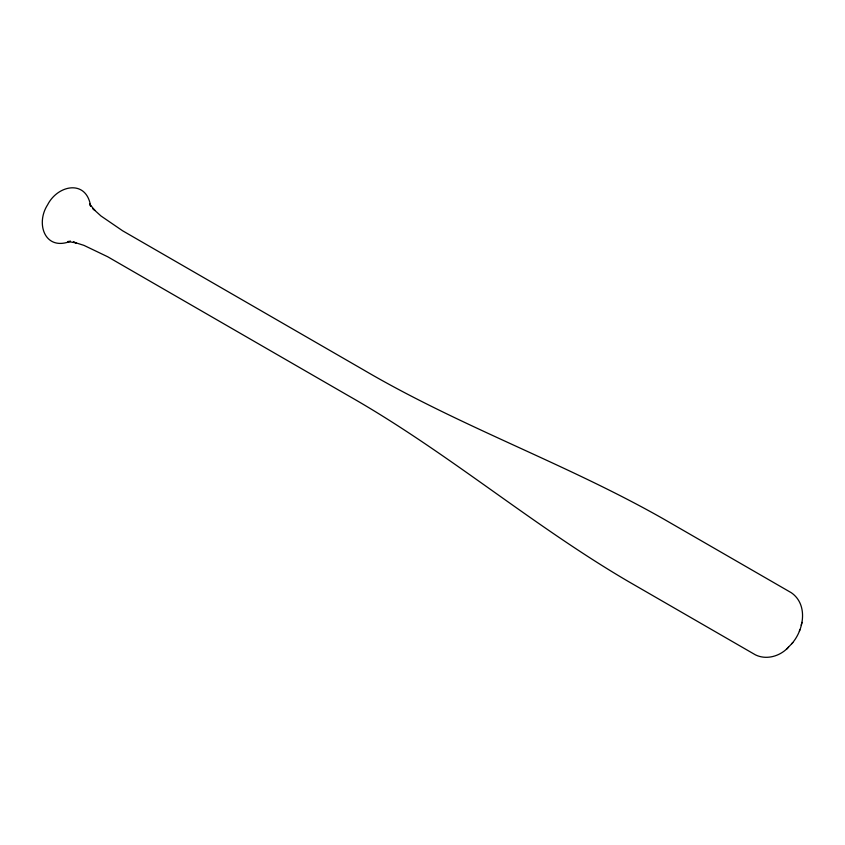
<?xml version="1.0" encoding="UTF-8"?>
<svg xmlns="http://www.w3.org/2000/svg" width="845" height="845" viewBox="0 0 845 845"><rect width="100%" height="100%" fill="white"/><g stroke="black" fill="none" stroke-linecap="round" stroke-linejoin="round"><path stroke-width="1.27" d="M791.765 643.7C803.996 630.032 808.295 604.513 791.342 592.746L664.149 519.316C566.763 463.863 460.282 426.693 363.614 369.93L122.662 230.812L100.946 215.961L92.728 208.462L94.904 210.479L89.581 203.951L90.637 206.286M801.166 625.194L802 622.385M799.37 631.226L799.803 629.768M70.431 241.279L67.875 241.533L76.198 242.874L73.357 242.008L83.961 245.377L107.685 256.753L348.636 395.872C446.118 451.209 531.558 524.829 628.279 581.444L755.472 654.875C766.679 660.336 780.4 656.132 788.48 647.154M786.473 649.287L792.811 642.591M70.41 241.311C44.869 251.303 35.363 223.598 47.626 204.786C57.787 184.759 86.528 179.14 90.647 206.254"/></g></svg>
